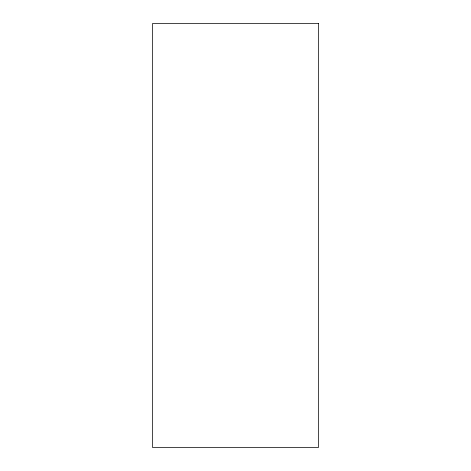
<?xml version="1.0" encoding="UTF-8"?>
<svg xmlns="http://www.w3.org/2000/svg" width="471" height="471" viewBox="0 0 471 471"><rect width="100%" height="100%" fill="white"/><g stroke="black" fill="none" stroke-linecap="round" stroke-linejoin="round"><path stroke-width="0.71" d="M318.502 23.55L152.498 23.55L152.498 447.45L318.502 447.45L318.502 23.55"/></g></svg>
